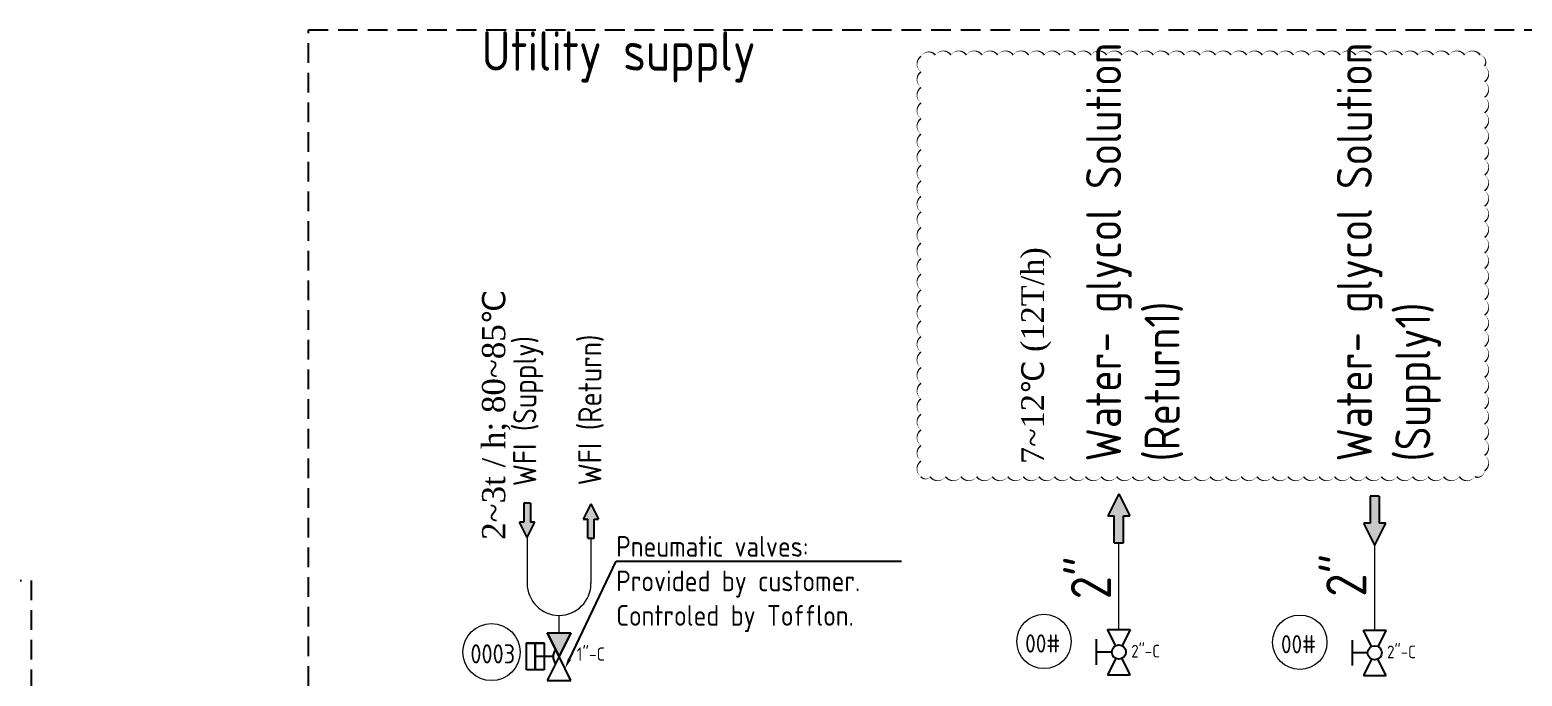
# Model space of a CAD drawing. Header units: millimetres. Extents: x -68339142 to 208, y -167 to 82456658.
# Drawn here: x -68336225 to -68335267, y 82450764 to 82451179 of the extents above; entities that cross this region are included whole.
import ezdxf
from ezdxf import colors
from ezdxf.entities.mleader import LeaderData, LeaderLine
from ezdxf.math import Vec2, Vec3

# ---------------------------------------------------------------- set-up
doc = ezdxf.new("R2010")
doc.units = ezdxf.units.MM
doc.header["$MEASUREMENT"] = 0
doc.linetypes.add('HIDDEN', pattern=[9.525, 6.35, -3.175])
for name, color, linetype, lineweight in [('AM_8', 1, 'Continuous', 15), ('Langurage', 7, 'Continuous', 0), ('选型报价-BPT', 7, 'Continuous', 5)]:
    doc.layers.add(name, color=color, linetype=linetype, lineweight=lineweight)
for name, color, linetype in [('WFI', 100, 'Continuous'), ('冷冻水出', 52, 'Continuous'), ('冷冻水进', 170, 'Continuous'), ('压缩空气', 130, 'Continuous'), ('批注和笔记', 7, 'Continuous'), ('文字', 1, 'Continuous'), ('機器', 7, 'Continuous')]:
    doc.layers.add(name, color=color, linetype=linetype)
doc.styles.get("Standard").update_dxf_attribs({"font": 'gbenor.shx', "bigfont": 'gbcbig.shx'})

# ---------------------------------------------------------------- blocks, each defined once
blk = doc.blocks.new('KGJK')
at = {"layer": 'AM_8'}
blk.add_hatch(color=256, dxfattribs=at).paths.add_polyline_path([(5848.81, -1050.61), (5848.81, -1052.35), (5853.94, -1052.35), (5853.94, -1053.56), (5858.11, -1051.48), (5853.94, -1049.39), (5853.94, -1050.61)])
at = {"layer": '文字'}
for p, q in [((5848.81, -1050.61), (5848.81, -1052.35)), ((5848.81, -1050.61), (5853.94, -1050.61)), ((5858.11, -1051.48), (5853.94, -1049.39)), ((5853.94, -1049.39), (5853.94, -1050.61)), ((5848.81, -1052.35), (5853.94, -1052.35)), ((5858.11, -1051.48), (5853.94, -1053.56)), ((5853.94, -1052.35), (5853.94, -1053.56))]:
    blk.add_line(p, q, dxfattribs=at)
blk = doc.blocks.new('*U270')
at = {"color": 0}
for p, q in [((0, 0), (-5.63, 11.25)), ((-5.63, 11.25), (5.62, 11.25)), ((5.62, 11.25), (0, 0)), ((-15.47, -6.33), (-15.47, 6.33)), ((-11.25, 6.33), (-11.25, -6.33)), ((-11.25, -6.33), (-11.25, 6.33)), ((-7.03, 6.33), (-7.03, -6.33)), ((0, 0), (-5.63, -11.25)), ((5.62, -11.25), (0, 0)), ((-7.03, -6.33), (-15.47, -6.33)), ((-2.81, 0), (-11.25, 0)), ((-5.63, -11.25), (5.62, -11.25))]:
    blk.add_line(p, q, dxfattribs=at)
blk.add_lwpolyline([(-7.03, 6.33), (-7.03, 6.33), (-15.47, 6.33), (-15.47, 6.33)], close=True, dxfattribs=at)
at = {"color": 1, "linetype": 'ByBlock', "lineweight": 9}
blk.add_circle((-31.96, 2.12), 13.5, dxfattribs=at)
at = {"color": 0}
blk.add_arc((2.81, 0), 5.63, 143.1301, 216.8699, dxfattribs=at)
at = {"color": 1, "linetype": 'ByBlock', "lineweight": 9}
for tag, p, height, flags in [('YQJ_CODE', (-39.67, 4.79), 9, 2), ('YQJ_ITEMID', (12.3, -9.27), 5, 1), ('YQJ_CLASS_NAME', (12.34, -15.05), 5, 1), ('供电电源', (13.41, -26.42), 5, 1), ('品牌', (13.52, -20.57), 5, 1), ('控制方式', (13.73, -33.14), 5, 1), ('输出信号类型1', (14.15, -39.41), 5, 1), ('输出信号类型2', (13.98, -46.43), 5, 1)]:
    blk.add_attdef(tag, p, '', height=height, dxfattribs=dict(at, flags=flags))
for tag, p, height in [('YQJ_NO', (-41.95, -3.22), 9), ('尺寸', (8.36, -1.98), 6.3)]:
    blk.add_attdef(tag, p, '', height=height, dxfattribs=at)
blk = doc.blocks.new('*U43')
h = blk.add_hatch(color=256)
h.dxf.hatch_style = 1
h.paths.add_polyline_path([(5.625, 11.25), (-5.625, 11.25), (0, 0)])
at = {"color": 0}
for p, q in [((5.625, 11.25), (-5.625, 11.25)), ((-5.625, 11.25), (0, 0)), ((0, 0), (5.625, 11.25))]:
    blk.add_line(p, q, dxfattribs=at)
blk = doc.blocks.new('*N513')
at = {"color": 0, "linetype": 'Continuous'}
blk.add_line((321.07, -2.59), (321.07, -2.59), dxfattribs=at)
at = {"color": 0}
blk.add_lwpolyline([(0, 0, 0, 1, -0.520567), (0, 10, 0, 1, -0.520567), (0, 20, 0, 1, -0.520567), (0, 30, 0, 1, -0.520567), (0, 40, 0, 1, -0.520567), (0, 50, 0, 1, -0.520567), (0, 60, 0, 1, -0.520567), (0, 70, 0, 1, -0.520567), (0, 80, 0, 1, -0.520567), (0, 90, 0, 1, -0.520567), (0, 100, 0, 1, -0.520567), (0, 110, 0, 1, -0.520567), (0, 120, 0, 1, -0.520567), (0, 130, 0, 1, -0.520567), (0, 140, 0, 1, -0.520567), (0, 150, 0, 1, -0.520567), (0, 160, 0, 1, -0.520567), (0, 170, 0, 1, -0.520567), (0, 180, 0, 1, -0.520567), (0, 190, 0, 1, -0.520567), (0, 200, 0, 1, -0.520567), (0, 210, 0, 1, -0.520567), (0, 220, 0, 1, -0.520567), (0, 230, 0, 1, -0.520567), (0, 240, 0, 1, -0.520567), (0, 250, 0, 1, -0.520567), (0, 260, 0, 1, -0.520567), (0, 270, 0, 1, -0.520567), (9.16, 270.84, 0, 1, -0.520567), (19.16, 270.84, 0, 1, -0.520567), (29.16, 270.84, 0, 1, -0.520567), (39.16, 270.84, 0, 1, -0.520567), (49.16, 270.84, 0, 1, -0.520567), (59.16, 270.84, 0, 1, -0.520567), (69.16, 270.84, 0, 1, -0.520567), (79.16, 270.84, 0, 1, -0.520567), (89.16, 270.84, 0, 1, -0.520567), (99.16, 270.84, 0, 1, -0.520567), (109.16, 270.84, 0, 1, -0.520567), (119.16, 270.84, 0, 1, -0.520567), (129.16, 270.84, 0, 1, -0.520567), (139.16, 270.84, 0, 1, -0.520567), (149.16, 270.84, 0, 1, -0.520567), (159.16, 270.84, 0, 1, -0.520567), (169.16, 270.84, 0, 1, -0.520567), (179.16, 270.84, 0, 1, -0.520567), (189.16, 270.84, 0, 1, -0.520567), (199.16, 270.84, 0, 1, -0.520567), (209.16, 270.84, 0, 1, -0.520567), (219.16, 270.84, 0, 1, -0.520567), (229.16, 270.84, 0, 1, -0.520567), (239.16, 270.84, 0, 1, -0.520567), (249.16, 270.84, 0, 1, -0.520567), (259.16, 270.84, 0, 1, -0.520567), (269.16, 270.84, 0, 1, -0.520567), (279.16, 270.84, 0, 1, -0.520567), (289.16, 270.84, 0, 1, -0.520567), (299.16, 270.84, 0, 1, -0.520567), (309.16, 270.84, 0, 1, -0.520567), (319.16, 270.84, 0, 1, -0.520567), (329.16, 270.84, 0, 1, -0.520567), (339.16, 270.84, 0, 1, -0.520567), (349.16, 270.84, 0, 1, -0.520567), (359.16, 270.84, 0, 1, -0.520567), (362.02, 263.7, 0, 1, -0.520567), (362.02, 253.7, 0, 1, -0.520567), (362.02, 243.7, 0, 1, -0.520567), (362.02, 233.7, 0, 1, -0.520567), (362.02, 223.7, 0, 1, -0.520567), (362.02, 213.7, 0, 1, -0.520567), (362.02, 203.7, 0, 1, -0.520567), (362.02, 193.7, 0, 1, -0.520567), (362.02, 183.7, 0, 1, -0.520567), (362.02, 173.7, 0, 1, -0.520567), (362.02, 163.7, 0, 1, -0.520567), (362.02, 153.7, 0, 1, -0.520567), (362.02, 143.7, 0, 1, -0.520567), (362.02, 133.7, 0, 1, -0.520567), (362.02, 123.7, 0, 1, -0.520567), (362.02, 113.7, 0, 1, -0.520567), (362.02, 103.7, 0, 1, -0.520567), (362.02, 93.7, 0, 1, -0.520567), (362.02, 83.7, 0, 1, -0.520567), (362.02, 73.7, 0, 1, -0.520567), (362.02, 63.7, 0, 1, -0.520567), (362.02, 53.7, 0, 1, -0.520567), (362.02, 43.7, 0, 1, -0.520567), (362.02, 33.7, 0, 1, -0.520567), (362.02, 23.7, 0, 1, -0.520567), (362.02, 13.7, 0, 1, -0.520567), (362.02, 3.7, 0, 1, -0.520567), (355.72, 0, 0, 1, -0.520567), (345.72, 0, 0, 1, -0.520567), (335.72, 0, 0, 1, -0.520567), (325.72, 0, 0, 1, -0.520567), (315.72, 0, 0, 1, -0.520567), (305.72, 0, 0, 1, -0.520567), (295.72, 0, 0, 1, -0.520567), (285.72, 0, 0, 1, -0.520567), (275.72, 0, 0, 1, -0.520567), (265.72, 0, 0, 1, -0.520567), (255.72, 0, 0, 1, -0.520567), (245.72, 0, 0, 1, -0.520567), (235.72, 0, 0, 1, -0.520567), (225.72, 0, 0, 1, -0.520567), (215.72, 0, 0, 1, -0.520567), (205.72, 0, 0, 1, -0.520567), (195.72, 0, 0, 1, -0.520567), (185.72, 0, 0, 1, -0.520567), (175.72, 0, 0, 1, -0.520567), (165.72, 0, 0, 1, -0.520567), (155.72, 0, 0, 1, -0.520567), (145.72, 0, 0, 1, -0.520567), (135.72, 0, 0, 1, -0.520567), (125.72, 0, 0, 1, -0.520567), (115.72, 0, 0, 1, -0.520567), (105.72, 0, 0, 1, -0.520567), (95.72, 0, 0, 1, -0.520567), (85.72, 0, 0, 1, -0.520567), (75.72, 0, 0, 1, -0.520567), (65.72, 0, 0, 1, -0.520567), (55.72, 0, 0, 1, -0.520567), (45.72, 0, 0, 1, -0.520567), (35.72, 0, 0, 1, -0.520567), (25.72, 0, 0, 1, -0.520567), (15.72, 0, 0, 1, -0.520567), (5.72, 0, 0, 1, -0.520567), (0, 0, 0, 1, -0.520567)], format="xyseb", close=True, dxfattribs=at)
blk = doc.blocks.new('*U182')
at = {"color": 0}
for p, q in [((-5.62, 11.25), (5.63, 11.25)), ((-1.57, 3.14), (-5.62, 11.25)), ((5.63, 11.25), (1.57, 3.14)), ((-11.25, 6.33), (-11.25, -6.33)), ((-3.52, 0), (-11.25, 0)), ((-1.57, -3.14), (-5.62, -11.25)), ((5.63, -11.25), (1.57, -3.14)), ((-5.62, -11.25), (5.63, -11.25))]:
    blk.add_line(p, q, dxfattribs=at)
at = {"color": 1, "linetype": 'ByBlock', "lineweight": 9}
blk.add_circle((-37.19, 5.25), 13.5, dxfattribs=at)
at = {"color": 0}
blk.add_circle((0, 0), 3.52, dxfattribs=at)
at = {"color": 1, "linetype": 'ByBlock', "lineweight": 9}
for tag, p, height, flags in [('YQJ_CODE', (-43.3, 7.9), 9, 2), ('YQJ_ITEMID', (12.3, -9.27), 5, 1), ('YQJ_CLASS_NAME', (12.34, -15.05), 5, 1), ('供电电源', (13.41, -26.42), 5, 1), ('品牌', (13.52, -20.57), 5, 1), ('控制方式', (13.73, -33.14), 5, 1), ('输出信号类型1', (14.15, -39.41), 5, 1), ('输出信号类型2', (13.98, -46.43), 5, 1)]:
    blk.add_attdef(tag, p, '', height=height, dxfattribs=dict(at, flags=flags))
for tag, p, height in [('YQJ_NO', (-46.53, -0.25), 9), ('尺寸', (6.15, -2.72), 6.3)]:
    blk.add_attdef(tag, p, '', height=height, dxfattribs=at)

msp = doc.modelspace()

# ---------------------------------------------------------------- linework, layer by layer
at = {"linetype": 'HIDDEN', "ltscale": 2}
for points in [[(-68336046.53638, 82451179.10778), (-68335254.68631, 82451179.10778), (-68335254.68631, 82450738.72104), (-68336046.53638, 82450738.72104)], [(-68337957.99229, 82450825.40922), (-68336224.5318, 82450825.40923), (-68336224.5318, 82450534.46858), (-68337957.99229, 82450534.46858)]]:
    msp.add_lwpolyline(points, close=True, dxfattribs=at)
at = {"layer": 'WFI', "lineweight": 9}
for p, q in [((-68335906.00146, 82450852.99776), (-68335905.99455, 82450823.5121)), ((-68335864.99671, 82450852.56656), (-68335864.99717, 82450823.5121)), ((-68335885.49656, 82450791.12021), (-68335885.49586, 82450803.01341))]:
    msp.add_line(p, q, dxfattribs=at)
msp.add_arc((-68335885.49586, 82450823.5121), 20.49869, 180, 0, dxfattribs=at)
at = {"layer": '冷冻水出', "lineweight": 9}
msp.add_line((-68335525.86999, 82450793.42965), (-68335525.86999, 82450849.5706), dxfattribs=at)
at = {"layer": '冷冻水进', "color": 5, "lineweight": 9}
msp.add_line((-68335361.53805, 82450792.96694), (-68335361.53805, 82450848.02227), dxfattribs=at)

# ---------------------------------------------------------------- block references
ref = msp.add_blockref('*U182', (-68335525.86999, 82450779.43759), dxfattribs=dict(xscale=1.293732, yscale=1.293732, zscale=1.293732))
ref.add_attrib('YQJ_NO', '00#', (-68335586.06723, 82450779.12002), dxfattribs={"color": 1, "linetype": 'ByBlock', "lineweight": 9, "height": 11.643588})
ref.add_attrib('尺寸', '2"-C', (-68335517.90804, 82450775.92446), dxfattribs={"color": 1, "linetype": 'ByBlock', "lineweight": 9, "height": 8.150512})
ref = msp.add_blockref('*U182', (-68335361.53805, 82450778.97487), dxfattribs=dict(xscale=1.293732, yscale=1.293732, zscale=1.293732))
ref.add_attrib('YQJ_NO', '00#', (-68335421.73529, 82450778.6573), dxfattribs={"color": 1, "linetype": 'ByBlock', "lineweight": 9, "height": 11.643588})
ref.add_attrib('尺寸', '2"-C', (-68335353.5761, 82450775.46174), dxfattribs={"color": 1, "linetype": 'ByBlock', "lineweight": 9, "height": 8.150512})
ref = msp.add_blockref('*U270', (-68335885.49631, 82450776.52637), dxfattribs=dict(xscale=1.358146929864187, yscale=1.358146929864187, zscale=1.358146929864187))
ref.add_attrib('YQJ_NO', '0003', (-68335942.4764, 82450772.15421), dxfattribs={"color": 1, "linetype": 'ByBlock', "lineweight": 9, "height": 12.223322})
ref.add_attrib('尺寸', '1"-C', (-68335874.1356, 82450773.83281), dxfattribs={"color": 1, "linetype": 'ByBlock', "lineweight": 9, "height": 8.556326})
at = {"xscale": 1.331, "yscale": 1.331, "zscale": 1.331}
msp.add_blockref('*U43', (-68335885.49631, 82450776.52637), dxfattribs=at)
at = {"layer": '批注和笔记', "color": 1}
msp.add_blockref('*N513', (-68335652.95805, 82450892.11645), dxfattribs=at)
at = {"layer": '機器', "lineweight": 9}
for p, xscale, yscale, zscale, rotation in [((-68339084.75518, 82431053.3765), 3.384651308526882, 3.384651308526882, 3.384651308526882, 89.99999999999999), ((-68331802.65285, 82470675.66772), 3.384651308526882, 3.384651308526882, 3.384651308526882, 270), ((-68333415.27687, 82464729.56748), 2.368782088478184, 2.368782088478184, 2.368782088478184, 270), ((-68338355.71833, 82436998.00201), 2.368782088478184, 2.368782088478184, 2.368782088478184, 89.99999999999999)]:
    msp.add_blockref('KGJK', p, dxfattribs=dict(at, xscale=xscale, yscale=yscale, zscale=zscale, rotation=rotation))

# ---------------------------------------------------------------- texts
at = {"color": 3, "lineweight": 9, "insert": (-68335935.25274, 82451178.12983), "char_height": 25.2324166, "width": 175.7237561, "attachment_point": 1}
msp.add_mtext('Utility supply', dxfattribs=at)
at = {"layer": 'Langurage', "linetype": 'ByBlock', "lineweight": 9, "attachment_point": 1, "rotation": 90}
for s, insert, char_height, width in [('{\\fTimes New Roman|b0|i0|c134|p18;7~12℃ \\fTimes New Roman|b0|i0|c0|p18;(12T\\fTimes New Roman|b0|i0|c134|p18;/h)}', (-68335588.60098, 82450900.23383), 14.56968345, 193.4849559), ('\\pt29.73964;{\\fTimes New Roman|b0|i0|c0|p18;2\\fTimes New Roman|b0|i0|c134|p18;~\\fTimes New Roman|b0|i0|c0|p18;3\\fTimes New Roman|b0|i0|c134|p18;t / h\\fTimes New Roman|b0|i0|c0|p18;; 80\\fTimes New Roman|b0|i0|c134|p18;~\\fTimes New Roman|b0|i0|c0|p18;85\\fTimes New Roman|b0|i0|c134|p18;℃}', (-68335934.98021, 82450851.52798), 14.86981893, 225.4135398), ('2"', (-68335556.72129, 82450813.32541), 25.774353, 28.545678), ('2"', (-68335392.68538, 82450814.97387), 25.774353, 28.545678)]:
    msp.add_mtext(s, dxfattribs=dict(at, insert=insert, char_height=char_height, width=width))
at = {"layer": '压缩空气', "color": 7, "linetype": 'ByBlock', "lineweight": 9, "attachment_point": 1, "rotation": 90}
for s, insert, char_height, width in [('Water- glycol Solution\\P(Return1)', (-68335546.93753, 82450901.88999), 22.5212876, 304.5301917), ('Water- glycol Solution\\P\\pxt2;(Supply1)', (-68335385.85929, 82450901.88999), 22.5212876, 304.5301917), ('WFI (Return)', (-68335873.11448, 82450886.54747), 14.8698189, 112.9835416), ('WFI (Supply)', (-68335914.98492, 82450886.00607), 14.8698189, 112.3684594)]:
    msp.add_mtext(s, dxfattribs=dict(at, insert=insert, char_height=char_height, width=width))

# ---------------------------------------------------------------- leaders
at = {"layer": '选型报价-BPT'}
ml = msp.add_multileader_mtext('Standard', dxfattribs=at)
ml.set_content('Pneumatic valves:\\PProvided by customer.\\PControled by Tofflon.', color=256)
ml.set_leader_properties(color=2)
ml.build(insert=Vec2(0, 0))
ml.multileader.update_dxf_attribs({"has_dogleg": 0, "text_left_attachment_type": 6, "text_right_attachment_type": 6, "dogleg_length": 0.36, "arrow_head_size": 6.655})
ctx = ml.context
ctx.base_point, ctx.char_height, ctx.arrow_head_size, ctx.landing_gap_size, ctx.plane_origin = Vec3(-68335848.9019, 82450837.88948), 13.31, 6.655, 0.11979, Vec3(-68336127.93071, 82450782.7251)
ctx.left_attachment, ctx.right_attachment = 6, 6
notes = []
notes.append((ctx, [(0, (1, 1, 0), (-68335849.38106, 82450837.88948), (1, 0), 0.47916, [(0, [(-68335881.67652, 82450768.8868)], 0, [])])]))
ctx.mtext.insert, ctx.mtext.width, ctx.mtext.flow_direction = Vec3(-68335848.78211, 82450853.97239), 181.5154296, 5
for ctx, leaders in notes:
    for number, flags, end, landing, length, lines in leaders:
        leader = LeaderData()
        leader.index, (leader.has_last_leader_line, leader.has_dogleg_vector, leader.attachment_direction) = number, flags
        leader.last_leader_point, leader.dogleg_vector, leader.dogleg_length = Vec3(end), Vec3(landing), length
        for number, points, colour, breaks in lines:
            line = LeaderLine()
            line.index, line.vertices, line.color, line.breaks = number, Vec3.list(points), colors.encode_raw_color(colour), breaks
            leader.lines.append(line)
        ctx.leaders.append(leader)

doc.saveas('drawing.dxf')
